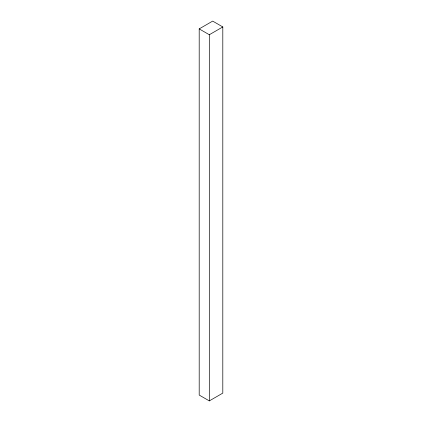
<?xml version="1.0" encoding="UTF-8"?>
<svg xmlns="http://www.w3.org/2000/svg" width="422" height="422" viewBox="0 0 422 422"><rect width="100%" height="100%" fill="white"/><g stroke="black" fill="none" stroke-linecap="round" stroke-linejoin="round"><path stroke-width="0.63" d="M199.195 28.891L212.688 21.1L222.805 26.945L222.805 393.109L209.312 400.9L199.195 395.055L199.195 28.891L209.312 34.736L222.805 26.945M209.312 34.736L209.312 400.9"/></g></svg>
